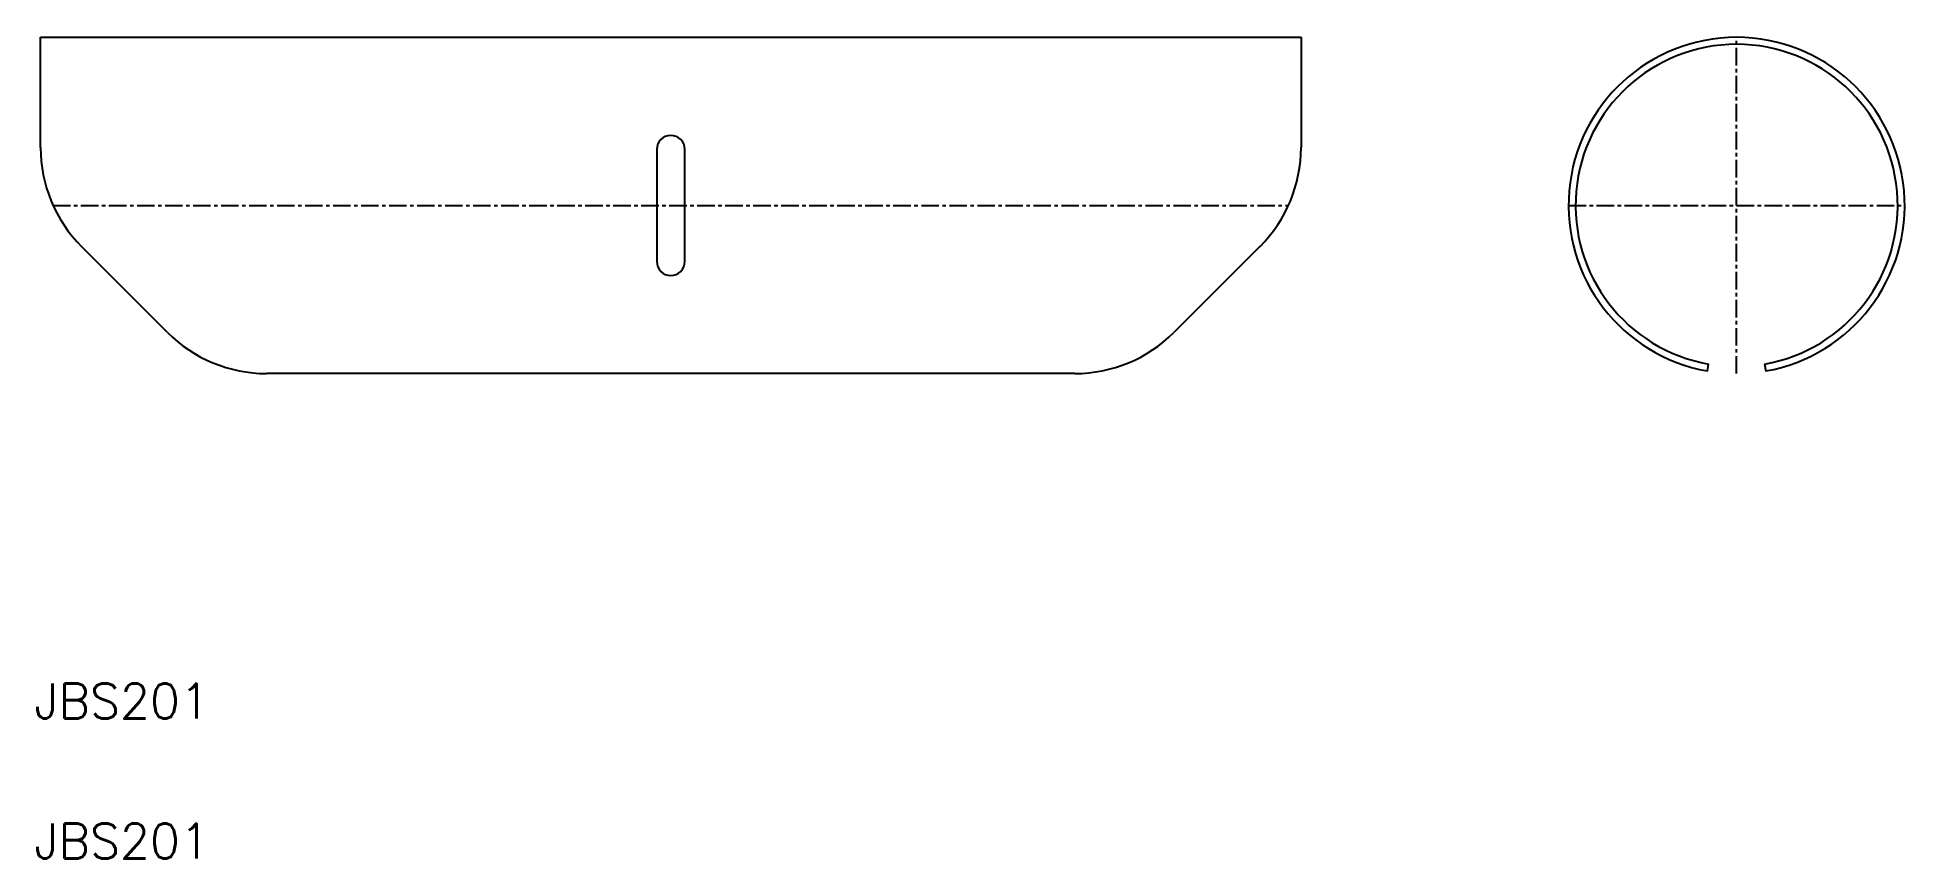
# Model space of a CAD drawing. Extents: x 150 to 284, y 120 to 179.
import ezdxf

# ---------------------------------------------------------------- set-up
doc = ezdxf.new("R2010")
doc.units = 0
doc.linetypes.add('CENTER', pattern=[2, 1.25, -0.25, 0.25, -0.25])
doc.linetypes.add('CENTER2', pattern=[28.575, 19.05, -3.175, 3.175, -3.175])
doc.layers.get('0').update_dxf_attribs({"linetype": 'CONTINUOUS'})
doc.layers.add('CENTER', color=1, linetype='CENTER2')
doc.styles.get("Standard").update_dxf_attribs({"font": 'txt.shx', "bigfont": 'bigfont.shx'})

msp = doc.modelspace()

# ---------------------------------------------------------------- linework, layer by layer
for p, q in [((150.44, 170.77), (150.44, 178.63)), ((150.44, 178.63), (240.44, 178.63)), ((240.44, 178.63), (240.44, 170.77)), ((194.44, 170.63), (194.44, 162.63)), ((196.44, 162.63), (196.44, 170.63)), ((159.51, 157.56), (153.36, 163.7)), ((237.51, 163.7), (231.36, 157.56)), ((269.45, 154.81), (269.54, 155.3)), ((273.53, 155.3), (273.62, 154.81)), ((224.29, 154.63), (166.58, 154.63))]:
    msp.add_line(p, q)
for centre, radius, start, end in [((271.54, 166.63), 12, 280, 260), ((271.54, 166.63), 11.5, 280, 260), ((160.44, 170.77), 10, 180, 225), ((195.44, 170.63), 1, 0, 180), ((230.44, 170.77), 10, 315, 360), ((195.44, 162.63), 1, 180, 0), ((166.58, 164.63), 10, 225, 270), ((224.29, 164.63), 10, 270, 315)]:
    msp.add_arc(centre, radius, start, end)
at = {"layer": 'CENTER', "color": 1, "linetype": 'CENTER'}
for p, q in [((271.54, 154.63), (271.54, 178.63)), ((151.33, 166.63), (239.54, 166.63)), ((259.54, 166.63), (283.54, 166.63))]:
    msp.add_line(p, q, dxfattribs=at)

# ---------------------------------------------------------------- texts
for p in [(150, 130), (150, 120)]:
    msp.add_text('JBS201', height=2.5).set_placement(p)

doc.saveas('drawing.dxf')
